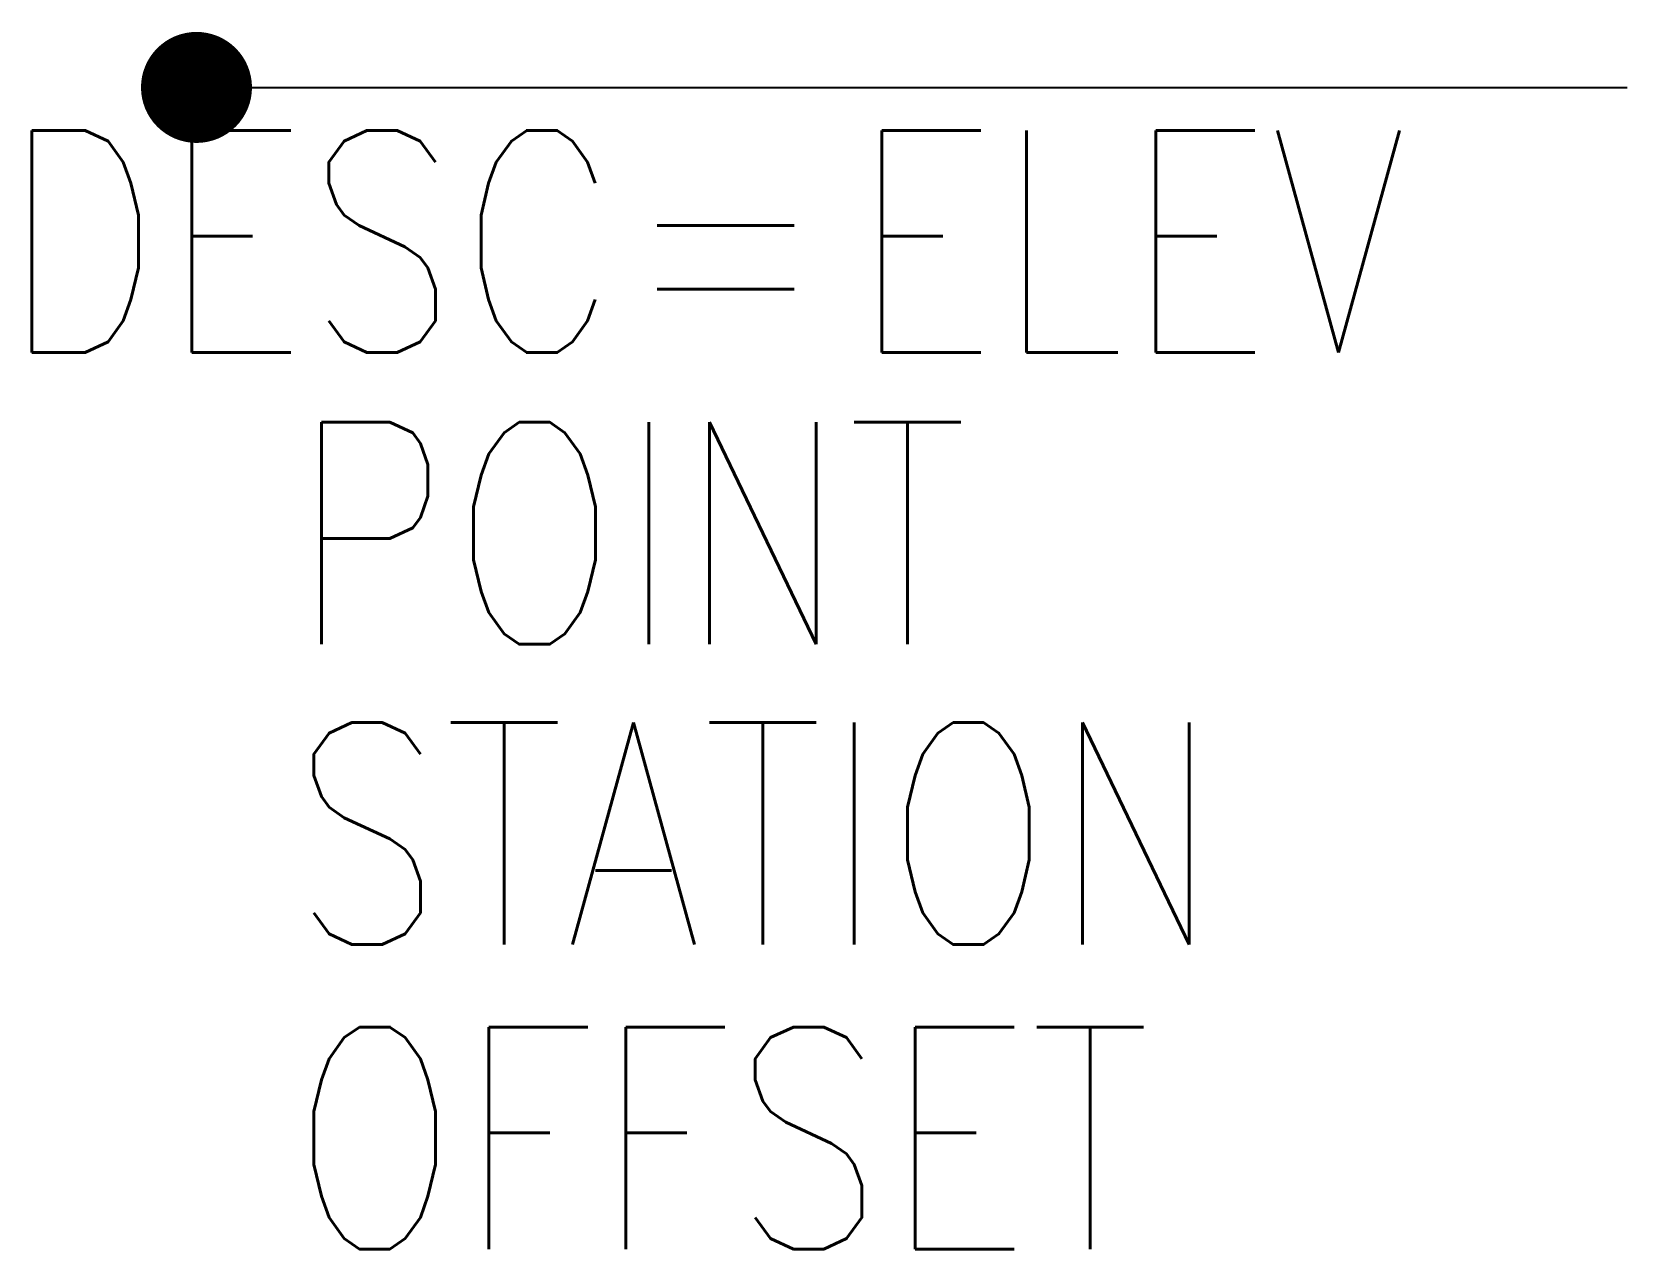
# Model space of a CAD drawing. Extents: x -0.74 to 6.44, y -5.23 to 0.25.
import ezdxf
from ezdxf.enums import TextEntityAlignment as Align

# ---------------------------------------------------------------- set-up
doc = ezdxf.new("R2010")
doc.units = 0
doc.header["$LTSCALE"] = 40
doc.header["$MEASUREMENT"] = 0
doc.layers.add('GDD-DOT-LDR', color=2, linetype='Continuous')
doc.styles.add('GDD-ROMANS', font='ROMANS.SHX', dxfattribs={"width": 0.8})

msp = doc.modelspace()

# ---------------------------------------------------------------- linework, layer by layer
at = {"layer": 'GDD-DOT-LDR'}
msp.add_line((0, 0), (6.4436, 0), dxfattribs=at)
at = {"layer": 'GDD-DOT-LDR', "const_width": 0.25}
msp.add_lwpolyline([(-0.125, 0, 1), (0.125, 0, 1)], format="xyb", close=True, dxfattribs=at)

# ---------------------------------------------------------------- texts
at = {"style": 'GDD-ROMANS', "width": 0.8}
msp.add_text('=', height=1, dxfattribs=at).set_placement((1.9384, -1.4938), align=Align.BOTTOM_LEFT)
at = {"style": 'GDD-ROMANS', "width": 0.8, "flags": 8}
msp.add_attdef('DESC', text='P', height=1, dxfattribs=at).set_placement((1.8987, -1.4938), align=Align.BOTTOM_RIGHT)
msp.add_attdef('ELEV', text='00.50', height=1, dxfattribs=at).set_placement((2.9496, -1.4938), align=Align.BOTTOM_LEFT)
at = {"style": 'GDD-ROMANS', "width": 0.8, "flags": 9}
for tag, p, s in [('POINT', (0.4254, -2.5078), '0'), ('STATION', (0.4254, -3.86), '0+00'), ('OFFSET', (0.4254, -5.2314), "0'")]:
    msp.add_attdef(tag, p, s, height=1, dxfattribs=at)

doc.saveas('drawing.dxf')
